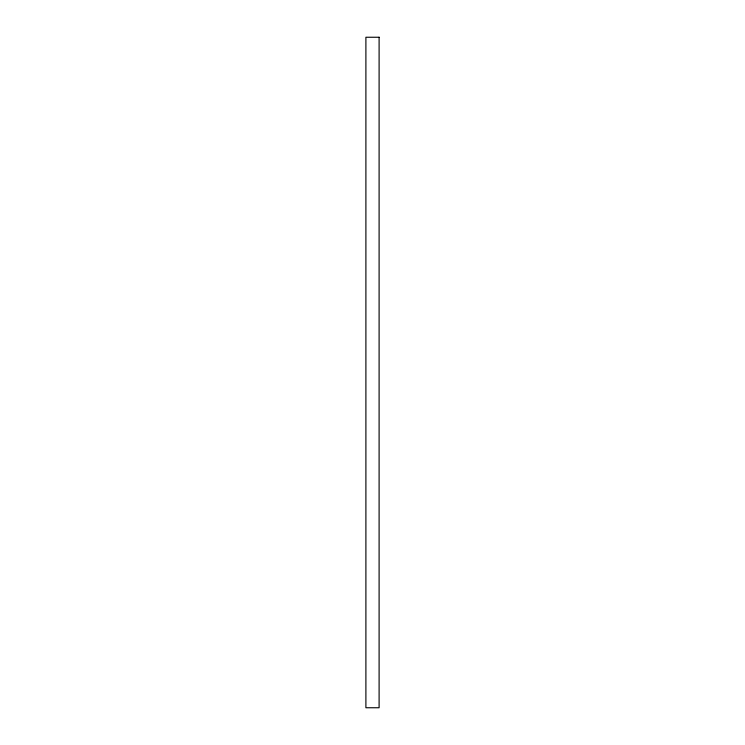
<?xml version="1.0" encoding="UTF-8"?>
<svg xmlns="http://www.w3.org/2000/svg" width="745" height="745" viewBox="0 0 745 745"><rect width="100%" height="100%" fill="white"/><g stroke="black" fill="none" stroke-linecap="round" stroke-linejoin="round"><path stroke-width="1.12" d="M379.103 37.25L365.897 37.25L365.897 707.75L379.103 707.75L379.103 37.25"/></g></svg>
